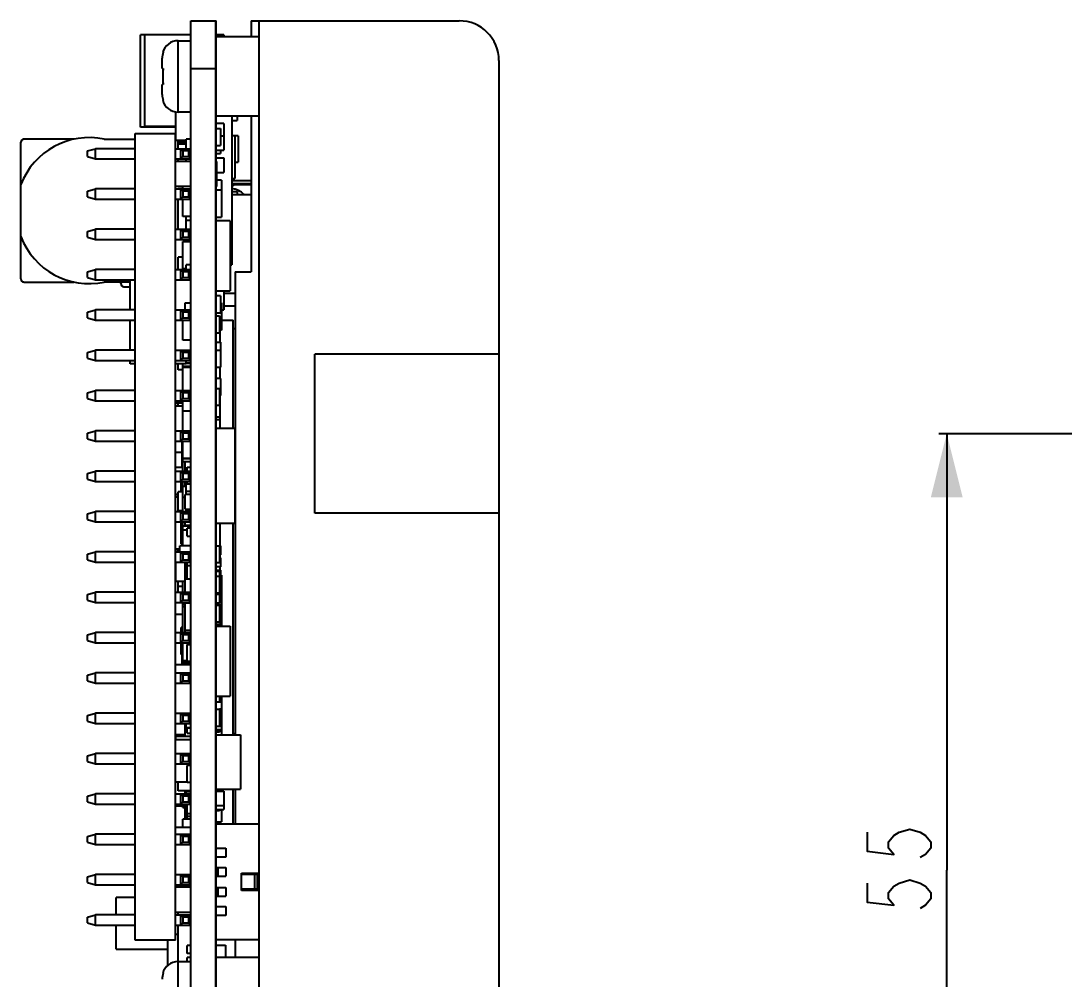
# Model space of a CAD drawing. Header units: millimetres. Extents: x 15 to 418, y 12 to 300.
# Drawn here: x 226.8 to 292.5, y 152.1 to 212.5 of the extents above; entities that cross this region are included whole.
import ezdxf

# ---------------------------------------------------------------- set-up
doc = ezdxf.new("R2010")
doc.units = ezdxf.units.MM
doc.header["$LTSCALE"] = 23.1
doc.layers.get('0').update_dxf_attribs({"linetype": 'CONTINUOUS'})
doc.styles.get("Standard").update_dxf_attribs({"font": 'txt', "width": 0.8})
doc.dimstyles.new('DIMSTYLE_4', dxfattribs={"dimtxt": 4, "dimasz": 4, "dimexe": 0.5, "dimexo": 0.0625, "dimgap": 1, "dimtad": 0, "dimtih": 1, "dimtoh": 1, "dimdsep": 46, "dimtxsty": 'Standard', "dimblk": '_FILLED', "dimblk1": '_FILLED', "dimblk2": '_FILLED', "dimcen": 0.09, "dimadec": 0, "dimazin": 0, "dimtp": 0.2, "dimtm": 0.2, "dimtfac": 1, "dimtofl": 0, "dimtmove": 0, "dimatfit": 3, "dimldrblk": '_FILLED', "dimfxl": 0, "dimtolj": 1, "dimarcsym": 0})

# ---------------------------------------------------------------- blocks, each defined once
blk = doc.blocks.new('_FILLED')
at = {"color": 0, "linetype": 'ByBlock'}
blk.add_solid([(0, 0), (-1, 0.25), (-1, -0.25)], dxfattribs=at)
blk = doc.blocks.new('*D8')
at = {"color": 2, "linetype": 'Continuous', "transparency": 16777216}
for p, q in [((297.428, 186.47), (284.595, 186.47)), ((285.095, 186.47), (285.095, 158.97)), ((285.095, 131.47), (285.095, 158.97)), ((297.428, 131.47), (284.595, 131.47))]:
    blk.add_line(p, q, dxfattribs=at)
at = {"color": 2, "linetype": 'Continuous', "transparency": 16777216, "xscale": 4, "yscale": 4, "zscale": 4}
for p, rotation in [((285.095, 186.47), 90), ((285.095, 131.47), 270)]:
    blk.add_blockref('_FILLED', p, dxfattribs=dict(at, rotation=rotation))

msp = doc.modelspace()

# ---------------------------------------------------------------- linework, layer by layer
at = {"color": 7, "linetype": 'Continuous'}
for p, q in [((237.5, 127.47), (237.5, 212.47)), ((237.5, 212.47), (239.1, 212.47)), ((239.079, 127.47), (239.079, 212.47)), ((239.1, 127.47), (239.1, 212.47)), ((241.3, 212.47), (241.3, 211.47)), ((241.3, 212.47), (254.4, 212.47)), ((241.8, 127.47), (241.8, 212.47)), ((234.34, 205.784), (234.34, 211.584)), ((234.6, 211.584), (234.34, 211.584)), ((234.6, 205.831), (234.6, 211.6)), ((237.5, 211.6), (234.6, 211.6)), ((239.579, 211.586), (239.1, 211.586)), ((239.579, 211.586), (239.579, 211.47)), ((236.7, 206.72), (236.7, 211.22)), ((236.7, 211.22), (237.5, 211.22)), ((241.8, 211.47), (239.1, 211.47)), ((235.732, 210.47), (235.757, 210.47)), ((235.7, 209.47), (235.7, 210.115)), ((256.9, 209.97), (256.9, 129.97)), ((235.7, 209.47), (235.757, 209.47)), ((237.5, 209.47), (239.1, 209.47)), ((235.7, 207.824), (235.7, 208.47)), ((235.757, 208.47), (235.7, 208.47)), ((235.757, 207.47), (235.732, 207.47)), ((236.55, 204.931), (236.55, 206.734)), ((237.5, 206.72), (236.7, 206.72)), ((241.8, 206.47), (239.1, 206.47)), ((240.079, 206.47), (240.079, 197.094)), ((240.429, 206.47), (240.429, 206.201)), ((241.3, 206.47), (241.3, 196.67)), ((236.55, 205.784), (234.34, 205.784)), ((234.6, 205.831), (236.55, 205.831)), ((239.579, 205.998), (239.1, 205.998)), ((239.1, 205.695), (239.379, 205.695)), ((239.379, 205.695), (239.379, 204.625)), ((239.579, 205.998), (239.579, 204.322)), ((240.079, 206.201), (240.429, 206.201)), ((230.146, 205.02), (227, 205.02)), ((232.054, 205.02), (234, 205.02)), ((234, 154.57), (234, 205.37)), ((234, 205.37), (236.54, 205.37)), ((236.54, 154.57), (236.54, 205.37)), ((236.54, 205.02), (236.55, 205.02)), ((237.2, 204.42), (237.2, 205.022)), ((237.5, 205.022), (237.2, 205.022)), ((239.379, 205.236), (239.579, 205.236)), ((240.079, 205.24), (240.278, 205.24)), ((240.278, 205.24), (240.278, 202.54)), ((240.479, 205.223), (240.278, 205.223)), ((240.479, 205.223), (240.479, 203.572)), ((226.8, 196.22), (226.8, 204.82)), ((231, 204.276), (231.5, 204.42)), ((231.5, 203.78), (231.5, 204.42)), ((234, 204.42), (231.5, 204.42)), ((236.54, 204.42), (237.5, 204.42)), ((237.2, 204.931), (236.55, 204.931)), ((236.7, 204.42), (236.7, 204.931)), ((237.2, 204.823), (236.7, 204.823)), ((237.2, 204.696), (236.7, 204.696)), ((236.86, 204.42), (236.86, 203.78)), ((237.004, 204.276), (236.86, 204.42)), ((237.5, 204.42), (237.357, 204.276)), ((239.1, 204.625), (239.379, 204.625)), ((239.1, 204.322), (239.579, 204.322)), ((239.379, 204.322), (239.379, 204.118)), ((231, 203.923), (231, 204.276)), ((231, 203.923), (231.5, 203.78)), ((231.5, 203.78), (234, 203.78)), ((236.54, 203.78), (237.5, 203.78)), ((236.7, 203.62), (236.7, 203.78)), ((236.86, 203.78), (237.004, 203.923)), ((237.004, 204.276), (237.004, 203.923)), ((237.357, 204.276), (237.004, 204.276)), ((237.004, 203.923), (237.357, 203.923)), ((237.2, 203.62), (237.2, 203.78)), ((237.357, 204.276), (237.357, 203.923)), ((237.357, 203.923), (237.5, 203.78)), ((239.1, 204.118), (239.379, 204.118)), ((239.1, 203.839), (239.579, 203.839)), ((239.579, 203.839), (239.579, 202.925)), ((237.5, 203.62), (236.54, 203.62)), ((239.14, 203.62), (239.1, 203.62)), ((239.14, 202.04), (239.14, 203.62)), ((240.278, 203.572), (240.479, 203.572)), ((239.14, 202.925), (239.579, 202.925)), ((239.429, 202.442), (239.14, 202.442)), ((239.429, 202.442), (239.429, 200.105)), ((240.079, 202.54), (240.278, 202.54)), ((241.3, 202.4), (240.079, 202.4)), ((231, 201.736), (231.5, 201.88)), ((231, 201.383), (231, 201.736)), ((231.5, 201.24), (231.5, 201.88)), ((234, 201.88), (231.5, 201.88)), ((237.5, 202.04), (236.54, 202.04)), ((236.54, 201.88), (237.5, 201.88)), ((236.7, 201.88), (236.7, 201.902)), ((236.7, 201.902), (237, 201.902)), ((236.86, 201.88), (236.86, 201.24)), ((237.004, 201.736), (236.86, 201.88)), ((237, 201.871), (237, 202.04)), ((237.004, 201.736), (237.004, 201.383)), ((237.357, 201.736), (237.004, 201.736)), ((237.5, 201.88), (237.357, 201.736)), ((237.357, 201.736), (237.357, 201.383)), ((239.14, 202.04), (239.1, 202.04)), ((239.1, 201.832), (239.429, 201.832)), ((240.201, 202.15), (240.079, 202.027)), ((241.3, 202.15), (240.079, 202.15)), ((240.101, 202.05), (240.079, 202.05)), ((240.079, 201.731), (240.429, 201.731)), ((241.3, 202.2), (240.091, 202.2)), ((240.429, 201.731), (240.429, 201.529)), ((231, 201.383), (231.5, 201.24)), ((231.5, 201.24), (234, 201.24)), ((236.54, 201.24), (237.5, 201.24)), ((236.7, 199.34), (236.7, 201.24)), ((236.86, 201.24), (237.004, 201.383)), ((237, 200.144), (237, 201.24)), ((237.004, 201.383), (237.357, 201.383)), ((237.357, 201.383), (237.5, 201.24)), ((240.079, 201.529), (241.3, 201.529)), ((237.5, 200.144), (237, 200.144)), ((237.2, 199.34), (237.2, 200.144)), ((237.5, 199.892), (237.2, 199.892)), ((239.1, 200.105), (239.429, 200.105)), ((239.978, 199.877), (239.1, 199.877)), ((239.978, 199.877), (239.978, 195.457)), ((231, 199.196), (231.5, 199.34)), ((231, 198.843), (231, 199.196)), ((231.5, 198.7), (231.5, 199.34)), ((234, 199.34), (231.5, 199.34)), ((236.54, 199.34), (237.5, 199.34)), ((236.86, 199.34), (236.86, 198.7)), ((237.004, 199.196), (236.86, 199.34)), ((237.004, 199.196), (237.004, 198.843)), ((237.357, 199.196), (237.004, 199.196)), ((237.5, 199.34), (237.357, 199.196)), ((237.357, 199.196), (237.357, 198.843)), ((231, 198.843), (231.5, 198.7)), ((231.5, 198.7), (234, 198.7)), ((236.54, 198.7), (237.5, 198.7)), ((237.2, 198.683), (236.54, 198.683)), ((236.86, 198.7), (237.004, 198.843)), ((237, 196.8), (237, 198.569)), ((237, 198.569), (237.5, 198.569)), ((237.004, 198.843), (237.357, 198.843)), ((237.2, 198.569), (237.2, 198.7)), ((237.357, 198.843), (237.5, 198.7)), ((236.7, 196.8), (236.7, 197.584)), ((237, 197.584), (236.7, 197.584)), ((237.2, 196.8), (237.2, 197.097)), ((237.5, 197.097), (237.2, 197.097)), ((239.978, 197.094), (240.079, 197.094)), ((231, 196.656), (231.5, 196.8)), ((231, 196.303), (231, 196.656)), ((231.5, 196.16), (231.5, 196.8)), ((234, 196.8), (231.5, 196.8)), ((236.54, 196.8), (237.5, 196.8)), ((236.86, 196.8), (236.86, 196.16)), ((237.004, 196.656), (236.86, 196.8)), ((237.2, 196.842), (237, 196.842)), ((237.004, 196.656), (237.004, 196.303)), ((237.357, 196.656), (237.004, 196.656)), ((237.15, 196.8), (237.15, 196.842)), ((237.5, 196.8), (237.357, 196.656)), ((237.357, 196.656), (237.357, 196.303)), ((240.3, 196.67), (240.3, 167.504)), ((240.3, 196.67), (241.3, 196.67)), ((227, 196.02), (230.146, 196.02)), ((231, 196.303), (231.5, 196.16)), ((231.5, 196.16), (234, 196.16)), ((233.69, 196.02), (232.054, 196.02)), ((233.1, 195.92), (233.1, 196.02)), ((233.1, 195.92), (233.105, 195.889)), ((233.69, 194.26), (233.69, 196.16)), ((236.54, 196.16), (237.5, 196.16)), ((236.86, 196.16), (237.004, 196.303)), ((237.004, 196.303), (237.357, 196.303)), ((237.357, 196.303), (237.5, 196.16)), ((233.3, 195.72), (233.69, 195.72)), ((239.1, 195.457), (239.978, 195.457)), ((239.379, 195.154), (239.1, 195.154)), ((239.379, 195.154), (239.379, 194.083)), ((239.579, 195.457), (239.579, 194.263)), ((239.579, 195.329), (240.3, 195.329)), ((237.15, 194.26), (237.15, 194.72)), ((237.15, 194.72), (237.5, 194.72)), ((239.379, 194.72), (239.429, 194.72)), ((239.429, 194.72), (239.429, 192.993)), ((239.579, 194.524), (240.3, 194.524)), ((231, 194.116), (231.5, 194.26)), ((231, 193.763), (231, 194.116)), ((231.5, 193.62), (231.5, 194.26)), ((234, 194.26), (231.5, 194.26)), ((236.54, 194.26), (237.5, 194.26)), ((236.86, 194.26), (236.86, 193.62)), ((237.004, 194.116), (236.86, 194.26)), ((237.004, 194.116), (237.004, 193.763)), ((237.357, 194.116), (237.004, 194.116)), ((237.5, 194.26), (237.357, 194.116)), ((237.357, 194.116), (237.357, 193.763)), ((239.1, 194.084), (239.379, 194.084)), ((239.1, 194.083), (239.379, 194.083)), ((239.1, 193.885), (239.309, 193.885)), ((239.309, 193.885), (239.309, 192.813)), ((239.429, 194.263), (239.579, 194.263)), ((231, 193.763), (231.5, 193.62)), ((231.5, 193.62), (234, 193.62)), ((233.69, 191.72), (233.69, 193.62)), ((236.54, 193.62), (237.5, 193.62)), ((236.86, 193.62), (237.004, 193.763)), ((237, 192.358), (237, 193.62)), ((237.004, 193.763), (237.357, 193.763)), ((237.357, 193.763), (237.5, 193.62)), ((239.429, 193.62), (240.159, 193.62)), ((240.159, 186.824), (240.159, 193.62)), ((239.1, 192.813), (239.309, 192.813)), ((239.429, 192.993), (239.309, 192.993)), ((239.35, 192.232), (239.35, 192.993)), ((240.159, 193.093), (240.3, 193.093)), ((237.5, 192.358), (237, 192.358)), ((239.1, 192.232), (239.379, 192.232)), ((239.379, 192.232), (239.379, 190.655)), ((231, 191.576), (231.5, 191.72)), ((231, 191.223), (231, 191.576)), ((231, 191.223), (231.5, 191.08)), ((231.5, 191.08), (231.5, 191.72)), ((234, 191.72), (231.5, 191.72)), ((236.54, 191.72), (237.5, 191.72)), ((236.86, 191.72), (236.86, 191.08)), ((237.004, 191.576), (236.86, 191.72)), ((236.86, 191.08), (237.004, 191.223)), ((237.004, 191.576), (237.004, 191.223)), ((237.357, 191.576), (237.004, 191.576)), ((237.004, 191.223), (237.357, 191.223)), ((237.5, 191.72), (237.357, 191.576)), ((237.357, 191.576), (237.357, 191.223)), ((237.357, 191.223), (237.5, 191.08)), ((239.1, 191.725), (239.379, 191.725)), ((245.3, 181.47), (245.3, 191.47)), ((256.9, 191.47), (245.3, 191.47)), ((231.5, 191.08), (234, 191.08)), ((233.69, 190.878), (233.69, 191.08)), ((234, 190.878), (233.69, 190.878)), ((236.54, 191.08), (237.5, 191.08)), ((237.2, 190.878), (236.54, 190.878)), ((236.7, 190.498), (236.7, 190.878)), ((237, 190.498), (236.7, 190.498)), ((237, 189.18), (237, 190.878)), ((237.5, 190.695), (237, 190.695)), ((237, 190.656), (237.5, 190.656)), ((237.2, 190.884), (237.2, 191.08)), ((237.5, 190.908), (237.2, 190.908)), ((237.5, 190.884), (237.2, 190.884)), ((239.1, 190.655), (239.379, 190.655)), ((239.35, 189.947), (239.35, 190.655)), ((239.379, 189.947), (239.1, 189.947)), ((239.379, 189.947), (239.379, 188.876)), ((231, 189.036), (231.5, 189.18)), ((231.5, 188.54), (231.5, 189.18)), ((234, 189.18), (231.5, 189.18)), ((236.54, 189.18), (237.5, 189.18)), ((236.86, 189.18), (236.86, 188.54)), ((237.004, 189.036), (236.86, 189.18)), ((237.5, 189.18), (237.357, 189.036)), ((239.1, 189.313), (239.309, 189.313)), ((239.309, 189.313), (239.309, 188.241)), ((231, 188.683), (231, 189.036)), ((231, 188.683), (231.5, 188.54)), ((231.5, 188.54), (234, 188.54)), ((236.54, 188.54), (237.5, 188.54)), ((236.86, 188.54), (237.004, 188.683)), ((237, 186.64), (237, 188.54)), ((237.004, 189.036), (237.004, 188.683)), ((237.357, 189.036), (237.004, 189.036)), ((237.004, 188.683), (237.357, 188.683)), ((237.357, 189.036), (237.357, 188.683)), ((237.357, 188.683), (237.5, 188.54)), ((239.309, 188.877), (239.379, 188.877)), ((239.309, 188.876), (239.379, 188.876)), ((239.35, 186.824), (239.35, 188.876)), ((236.54, 188.422), (237, 188.422)), ((237, 188.193), (236.54, 188.193)), ((236.7, 188.193), (236.7, 188.422)), ((237, 187.901), (237.5, 187.901)), ((239.309, 188.241), (239.1, 188.241)), ((239.1, 187.532), (239.35, 187.532)), ((239.1, 187.354), (239.35, 187.354)), ((231, 186.496), (231.5, 186.64)), ((231.5, 186), (231.5, 186.64)), ((234, 186.64), (231.5, 186.64)), ((236.54, 186.64), (237.5, 186.64)), ((236.86, 186.64), (236.86, 186)), ((237.004, 186.496), (236.86, 186.64)), ((237.5, 186.64), (237.357, 186.496)), ((239.1, 186.824), (240.278, 186.824)), ((240.278, 186.824), (240.278, 180.824)), ((231, 186.143), (231, 186.496)), ((231, 186.143), (231.5, 186)), ((231.5, 186), (234, 186)), ((236.54, 186), (237.5, 186)), ((236.86, 186), (237.004, 186.143)), ((236.95, 184.301), (236.95, 186)), ((237, 184.904), (237, 186)), ((237.004, 186.496), (237.004, 186.143)), ((237.357, 186.496), (237.004, 186.496)), ((237.004, 186.143), (237.357, 186.143)), ((237.357, 186.496), (237.357, 186.143)), ((237.357, 186.143), (237.5, 186)), ((240.278, 186.493), (240.3, 186.493)), ((240.3, 186.37), (240.278, 186.37)), ((236.54, 185.297), (236.95, 185.297)), ((240.3, 185.57), (240.278, 185.57)), ((237.5, 184.904), (237, 184.904)), ((237, 184.1), (237, 184.891)), ((237.5, 184.891), (237, 184.891)), ((237.5, 184.701), (237, 184.701)), ((237.15, 184.1), (237.15, 184.701)), ((231, 183.956), (231.5, 184.1)), ((231, 183.603), (231, 183.956)), ((231.5, 183.46), (231.5, 184.1)), ((234, 184.1), (231.5, 184.1)), ((236.95, 184.332), (236.54, 184.332)), ((236.54, 184.1), (237.5, 184.1)), ((236.86, 184.1), (236.86, 183.46)), ((237.004, 183.956), (236.86, 184.1)), ((237, 184.301), (236.95, 184.301)), ((237.004, 183.956), (237.004, 183.603)), ((237.357, 183.956), (237.004, 183.956)), ((237.27, 184.1), (237.27, 184.36)), ((237.27, 184.36), (237.5, 184.36)), ((237.5, 184.1), (237.357, 183.956)), ((237.357, 183.956), (237.357, 183.603)), ((231, 183.603), (231.5, 183.46)), ((231.5, 183.46), (234, 183.46)), ((236.54, 183.46), (237.5, 183.46)), ((236.86, 183.46), (237.004, 183.603)), ((236.9, 182.815), (236.9, 183.456)), ((237, 181.551), (237, 183.46)), ((237.004, 183.603), (237.357, 183.603)), ((237.15, 183.228), (237.15, 183.46)), ((237.2, 182.63), (237.2, 183.46)), ((237.27, 183.288), (237.27, 183.46)), ((237.5, 183.288), (237.27, 183.288)), ((237.357, 183.603), (237.5, 183.46)), ((236.55, 182.464), (236.55, 182.655)), ((236.55, 182.655), (236.7, 182.655)), ((236.7, 181.608), (236.7, 182.815)), ((237, 182.815), (236.7, 182.815)), ((237, 183.163), (237.2, 183.163)), ((237.2, 183.228), (237.15, 183.228)), ((237.15, 181.716), (237.15, 182.63)), ((237.5, 182.63), (237.15, 182.63)), ((237.5, 182.835), (237.2, 182.835)), ((236.7, 182.464), (236.54, 182.464)), ((237.15, 182.44), (237, 182.44)), ((231, 181.416), (231.5, 181.56)), ((231, 181.063), (231, 181.416)), ((231.5, 180.92), (231.5, 181.56)), ((234, 181.56), (231.5, 181.56)), ((236.54, 181.56), (237.5, 181.56)), ((237, 181.608), (236.7, 181.608)), ((236.86, 181.56), (236.86, 180.92)), ((237.004, 181.416), (236.86, 181.56)), ((237.004, 181.416), (237.004, 181.063)), ((237.357, 181.416), (237.004, 181.416)), ((237.15, 181.716), (237.5, 181.716)), ((237.15, 181.56), (237.15, 181.614)), ((237.5, 181.614), (237.15, 181.614)), ((237.5, 181.56), (237.357, 181.416)), ((237.357, 181.416), (237.357, 181.063)), ((256.9, 181.47), (245.3, 181.47)), ((231, 181.063), (231.5, 180.92)), ((231.5, 180.92), (234, 180.92)), ((236.54, 180.92), (237.5, 180.92)), ((236.86, 180.92), (237.004, 181.063)), ((236.9, 179.522), (236.9, 180.92)), ((237, 179.398), (237, 180.92)), ((237.5, 180.637), (237, 180.637)), ((237.004, 181.063), (237.357, 181.063)), ((237.15, 180.7), (237.15, 180.92)), ((237.15, 180.7), (237.5, 180.7)), ((237.357, 181.063), (237.5, 180.92)), ((239.1, 180.824), (240.278, 180.824)), ((239.35, 179.405), (239.35, 180.824)), ((240.159, 167.504), (240.159, 180.824)), ((237, 180.408), (237.27, 180.408)), ((237.27, 180.011), (237.27, 180.524)), ((237.5, 180.524), (237.27, 180.524)), ((237.27, 180.011), (237.5, 180.011)), ((236.8, 179.02), (236.8, 179.398)), ((237.5, 179.398), (236.8, 179.398)), ((236.9, 179.522), (237, 179.522)), ((239.1, 179.407), (239.309, 179.407)), ((239.309, 179.407), (239.309, 178.335)), ((239.309, 179.405), (239.379, 179.405)), ((239.379, 179.405), (239.379, 178.845)), ((231, 178.876), (231.5, 179.02)), ((231, 178.523), (231, 178.876)), ((231.5, 178.38), (231.5, 179.02)), ((234, 179.02), (231.5, 179.02)), ((236.54, 179.214), (236.8, 179.214)), ((236.8, 179.049), (236.54, 179.049)), ((236.54, 179.02), (237.5, 179.02)), ((236.7, 179.049), (236.7, 179.214)), ((236.86, 179.02), (236.86, 178.38)), ((237.004, 178.876), (236.86, 179.02)), ((237.004, 178.876), (237.004, 178.523)), ((237.357, 178.876), (237.004, 178.876)), ((237.5, 179.02), (237.357, 178.876)), ((237.357, 178.876), (237.357, 178.523)), ((239.379, 178.845), (239.309, 178.845)), ((239.35, 178.643), (239.35, 178.845)), ((231, 178.523), (231.5, 178.38)), ((231.5, 178.38), (234, 178.38)), ((236.54, 178.38), (237.5, 178.38)), ((236.55, 177.157), (236.55, 178.376)), ((236.86, 178.38), (237.004, 178.523)), ((237.004, 178.523), (237.357, 178.523)), ((237.15, 176.48), (237.15, 178.337)), ((237.27, 178.337), (237.15, 178.337)), ((237.27, 177.321), (237.27, 178.391)), ((237.5, 178.137), (237.27, 178.137)), ((237.357, 178.523), (237.5, 178.38)), ((239.309, 178.335), (239.1, 178.335)), ((239.379, 178.083), (239.1, 178.083)), ((239.309, 178.643), (239.379, 178.643)), ((239.35, 177.881), (239.35, 178.083)), ((239.379, 178.643), (239.379, 178.083)), ((239.1, 177.881), (239.379, 177.881)), ((239.1, 177.857), (239.379, 177.857)), ((239.309, 177.794), (239.1, 177.794)), ((239.1, 177.502), (239.309, 177.502)), ((239.309, 177.794), (239.309, 176.43)), ((239.379, 177.881), (239.379, 177.321)), ((239.379, 177.55), (239.429, 177.55)), ((239.429, 177.423), (239.379, 177.423)), ((239.429, 177.55), (239.429, 174.35)), ((237.15, 177.157), (236.55, 177.157)), ((236.7, 176.48), (236.7, 177.157)), ((236.7, 176.871), (237, 176.871)), ((237, 176.48), (237, 177.157)), ((237.15, 177.321), (237.5, 177.321)), ((239.309, 177.321), (239.379, 177.321)), ((239.309, 177.119), (239.379, 177.119)), ((239.309, 177.095), (239.379, 177.095)), ((239.379, 177.119), (239.379, 176.559)), ((231, 176.336), (231.5, 176.48)), ((231, 175.983), (231, 176.336)), ((231.5, 175.84), (231.5, 176.48)), ((234, 176.48), (231.5, 176.48)), ((236.54, 176.48), (237.5, 176.48)), ((236.86, 176.48), (236.86, 175.84)), ((237.004, 176.336), (236.86, 176.48)), ((237.004, 176.336), (237.004, 175.983)), ((237.357, 176.336), (237.004, 176.336)), ((237.5, 176.48), (237.357, 176.336)), ((237.357, 176.336), (237.357, 175.983)), ((239.309, 176.43), (239.1, 176.43)), ((239.429, 176.407), (239.1, 176.407)), ((239.309, 176.333), (239.1, 176.333)), ((239.309, 176.559), (239.379, 176.559)), ((239.309, 176.509), (239.429, 176.509)), ((239.309, 176.333), (239.309, 175.82)), ((239.309, 176.305), (239.429, 176.305)), ((231, 175.983), (231.5, 175.84)), ((231.5, 175.84), (234, 175.84)), ((236.54, 175.84), (237.5, 175.84)), ((236.86, 175.84), (237.004, 175.983)), ((237, 173.94), (237, 175.84)), ((237.15, 175.76), (237, 175.76)), ((237.15, 175.721), (237, 175.721)), ((237, 175.582), (237.15, 175.582)), ((237.004, 175.983), (237.357, 175.983)), ((237.15, 173.94), (237.15, 175.84)), ((237.5, 175.797), (237.15, 175.797)), ((237.357, 175.983), (237.5, 175.84)), ((239.1, 175.82), (239.309, 175.82)), ((239.1, 175.724), (239.309, 175.724)), ((239.1, 175.66), (239.309, 175.66)), ((239.309, 175.724), (239.309, 174.588)), ((239.309, 175.723), (239.379, 175.723)), ((239.379, 175.723), (239.379, 174.653)), ((237, 175.087), (236.54, 175.087)), ((236.9, 173.94), (236.9, 174.26)), ((237, 174.26), (236.9, 174.26)), ((237.5, 174.07), (237.15, 174.07)), ((239.309, 174.588), (239.1, 174.588)), ((239.1, 174.477), (239.429, 174.477)), ((239.1, 174.35), (239.978, 174.35)), ((239.309, 174.653), (239.379, 174.653)), ((239.309, 174.578), (239.429, 174.578)), ((239.978, 174.35), (239.978, 169.93)), ((231, 173.796), (231.5, 173.94)), ((231, 173.443), (231, 173.796)), ((231, 173.443), (231.5, 173.3)), ((231.5, 173.3), (231.5, 173.94)), ((234, 173.94), (231.5, 173.94)), ((236.54, 173.94), (237.5, 173.94)), ((236.86, 173.94), (236.86, 173.3)), ((237.004, 173.796), (236.86, 173.94)), ((236.86, 173.3), (237.004, 173.443)), ((237.004, 173.796), (237.004, 173.443)), ((237.357, 173.796), (237.004, 173.796)), ((237.004, 173.443), (237.357, 173.443)), ((237.5, 173.94), (237.357, 173.796)), ((237.357, 173.796), (237.357, 173.443)), ((237.357, 173.443), (237.5, 173.3)), ((231.5, 173.3), (234, 173.3)), ((236.54, 173.3), (237.5, 173.3)), ((236.9, 172.56), (236.9, 173.3)), ((237, 171.912), (237, 173.3)), ((237.27, 171.912), (237.27, 173.184)), ((237.27, 173.184), (237.5, 173.184)), ((237, 172.56), (236.9, 172.56)), ((236.95, 171.912), (236.95, 172.56)), ((237.27, 172.165), (237, 172.165)), ((237.5, 172.112), (237.27, 172.112)), ((237.5, 171.912), (236.54, 171.912)), ((237.27, 172.077), (237, 172.077)), ((237.27, 171.95), (237, 171.95)), ((237.5, 172.015), (237.27, 172.015)), ((231, 171.256), (231.5, 171.4)), ((231, 170.903), (231, 171.256)), ((231, 170.903), (231.5, 170.76)), ((231.5, 170.76), (231.5, 171.4)), ((234, 171.4), (231.5, 171.4)), ((236.54, 171.4), (237.5, 171.4)), ((236.86, 171.4), (236.86, 170.76)), ((237.004, 171.256), (236.86, 171.4)), ((236.86, 170.76), (237.004, 170.903)), ((237.004, 171.256), (237.004, 170.903)), ((237.357, 171.256), (237.004, 171.256)), ((237.004, 170.903), (237.357, 170.903)), ((237.5, 171.4), (237.357, 171.256)), ((237.357, 171.256), (237.357, 170.903)), ((237.357, 170.903), (237.5, 170.76)), ((231.5, 170.76), (234, 170.76)), ((236.54, 170.76), (237.5, 170.76)), ((239.1, 169.93), (239.978, 169.93)), ((239.1, 169.574), (239.429, 169.574)), ((239.309, 169.93), (239.309, 169.574)), ((239.429, 169.93), (239.429, 167.504)), ((231, 168.716), (231.5, 168.86)), ((231.5, 168.22), (231.5, 168.86)), ((234, 168.86), (231.5, 168.86)), ((236.54, 168.86), (237.5, 168.86)), ((236.86, 168.86), (236.86, 168.22)), ((237.004, 168.716), (236.86, 168.86)), ((237.5, 168.86), (237.357, 168.716)), ((239.1, 169.12), (239.309, 169.12)), ((239.309, 169.12), (239.309, 168.048)), ((239.379, 169.119), (239.309, 169.119)), ((239.379, 169.119), (239.379, 168.048)), ((231, 168.363), (231, 168.716)), ((231, 168.363), (231.5, 168.22)), ((231.5, 168.22), (234, 168.22)), ((236.54, 168.22), (237.5, 168.22)), ((236.86, 168.22), (237.004, 168.363)), ((237.004, 168.716), (237.004, 168.363)), ((237.357, 168.716), (237.004, 168.716)), ((237.004, 168.363), (237.357, 168.363)), ((237.15, 167.415), (237.15, 168.22)), ((237.2, 167.923), (237.2, 168.22)), ((237.357, 168.716), (237.357, 168.363)), ((237.357, 168.363), (237.5, 168.22)), ((236.55, 167.517), (237.15, 167.517)), ((237.5, 167.946), (237.2, 167.946)), ((237.5, 167.923), (237.2, 167.923)), ((237.27, 167.603), (237.27, 167.923)), ((237.27, 167.603), (237.5, 167.603)), ((239.1, 168.048), (239.379, 168.048)), ((239.1, 167.847), (239.429, 167.847)), ((239.1, 167.794), (239.309, 167.794)), ((239.309, 167.667), (239.1, 167.667)), ((239.1, 167.504), (240.628, 167.504)), ((239.309, 168.049), (239.379, 168.049)), ((239.309, 167.847), (239.309, 167.667)), ((240.3, 167.57), (240.159, 167.57)), ((240.628, 167.504), (240.628, 164.075)), ((237.5, 167.191), (236.54, 167.191)), ((237.15, 167.466), (236.55, 167.466)), ((236.55, 167.191), (236.55, 167.415)), ((236.55, 167.415), (237.5, 167.415)), ((231, 166.176), (231.5, 166.32)), ((231.5, 165.68), (231.5, 166.32)), ((234, 166.32), (231.5, 166.32)), ((236.54, 166.32), (237.5, 166.32)), ((236.86, 166.32), (236.86, 165.68)), ((237.004, 166.176), (236.86, 166.32)), ((237.5, 166.32), (237.357, 166.176)), ((231, 165.823), (231, 166.176)), ((231, 165.823), (231.5, 165.68)), ((231.5, 165.68), (234, 165.68)), ((236.54, 165.68), (237.5, 165.68)), ((236.86, 165.68), (237.004, 165.823)), ((237.004, 166.176), (237.004, 165.823)), ((237.357, 166.176), (237.004, 166.176)), ((237.004, 165.823), (237.357, 165.823)), ((237.5, 165.564), (237.27, 165.564)), ((237.27, 164.492), (237.27, 165.564)), ((237.357, 166.176), (237.357, 165.823)), ((237.357, 165.823), (237.5, 165.68)), ((236.54, 164.541), (237.27, 164.541)), ((236.7, 163.967), (236.7, 164.541)), ((237.5, 164.492), (237.27, 164.492)), ((231, 163.636), (231.5, 163.78)), ((231, 163.283), (231, 163.636)), ((231.5, 163.14), (231.5, 163.78)), ((234, 163.78), (231.5, 163.78)), ((236.54, 163.78), (237.5, 163.78)), ((237.5, 163.967), (236.7, 163.967)), ((237.004, 163.636), (236.86, 163.78)), ((236.86, 163.78), (236.86, 163.14)), ((237.357, 163.636), (237.004, 163.636)), ((237.004, 163.636), (237.004, 163.283)), ((237.15, 163.78), (237.15, 163.967)), ((237.5, 163.911), (237.2, 163.911)), ((237.2, 163.78), (237.2, 163.911)), ((237.27, 163.911), (237.27, 163.967)), ((237.5, 163.78), (237.357, 163.636)), ((237.357, 163.636), (237.357, 163.283)), ((239.1, 164.075), (240.628, 164.075)), ((239.1, 163.961), (239.579, 163.961)), ((239.429, 164.075), (239.429, 163.961)), ((239.579, 163.961), (239.579, 162.793)), ((240.159, 161.87), (240.159, 164.075)), ((240.3, 164.075), (240.3, 161.87)), ((231, 163.283), (231.5, 163.14)), ((231.5, 163.14), (234, 163.14)), ((236.54, 163.14), (237.5, 163.14)), ((237.15, 163.02), (236.54, 163.02)), ((236.86, 163.14), (237.004, 163.283)), ((237, 162.92), (237, 163.02)), ((237, 162.92), (237.15, 162.92)), ((237.004, 163.283), (237.357, 163.283)), ((237.15, 162.183), (237.15, 163.14)), ((237.27, 162.183), (237.27, 163.14)), ((237.357, 163.283), (237.5, 163.14)), ((239.1, 163.047), (239.579, 163.047)), ((237.27, 162.843), (237.15, 162.843)), ((237.5, 162.536), (237.27, 162.536)), ((237.27, 162.389), (237.5, 162.389)), ((239.1, 162.793), (239.579, 162.793)), ((239.309, 162.714), (239.1, 162.714)), ((239.309, 162.793), (239.309, 162.714)), ((239.429, 162.793), (239.429, 162.031)), ((236.54, 161.694), (237.5, 161.694)), ((237.5, 162.183), (237, 162.183)), ((237, 161.694), (237, 162.183)), ((239.1, 162.031), (239.429, 162.031)), ((241.8, 161.87), (239.1, 161.87)), ((239.309, 162.031), (239.309, 161.87)), ((239.35, 161.87), (239.35, 162.031)), ((231, 161.096), (231.5, 161.24)), ((231, 160.743), (231, 161.096)), ((234, 161.24), (231.5, 161.24)), ((231.5, 160.6), (231.5, 161.24)), ((236.54, 161.24), (237.5, 161.24)), ((237.004, 161.096), (236.86, 161.24)), ((236.86, 161.24), (236.86, 160.6)), ((237.357, 161.096), (237.004, 161.096)), ((237.004, 161.096), (237.004, 160.743)), ((237.5, 161.24), (237.357, 161.096)), ((237.357, 161.096), (237.357, 160.743)), ((231, 160.743), (231.5, 160.6)), ((231.5, 160.6), (234, 160.6)), ((236.54, 160.6), (237.5, 160.6)), ((236.86, 160.6), (237.004, 160.743)), ((237.004, 160.743), (237.357, 160.743)), ((237.357, 160.743), (237.5, 160.6)), ((239.1, 160.37), (239.7, 160.37)), ((239.7, 160.37), (239.7, 159.795)), ((239.7, 159.795), (239.1, 159.795)), ((239.1, 159.145), (239.7, 159.145)), ((239.1, 159.03), (239.2, 159.03)), ((239.2, 159.145), (239.2, 158.595)), ((239.7, 159.145), (239.7, 158.595)), ((231, 158.556), (231.5, 158.7)), ((231, 158.203), (231, 158.556)), ((234, 158.7), (231.5, 158.7)), ((231.5, 158.06), (231.5, 158.7)), ((236.54, 158.7), (237.5, 158.7)), ((237.004, 158.556), (236.86, 158.7)), ((236.86, 158.7), (236.86, 158.06)), ((237.357, 158.556), (237.004, 158.556)), ((237.004, 158.556), (237.004, 158.203)), ((237.5, 158.7), (237.357, 158.556)), ((237.357, 158.556), (237.357, 158.203)), ((239.1, 158.71), (239.2, 158.71)), ((239.1, 158.595), (239.7, 158.595)), ((240.7, 158.795), (241.8, 158.795)), ((240.7, 157.695), (240.7, 158.795)), ((241.8, 158.71), (240.7, 158.71)), ((241.5, 158.71), (241.5, 157.78)), ((241.7, 157.78), (241.7, 158.71)), ((231, 158.203), (231.5, 158.06)), ((231.5, 158.06), (234, 158.06)), ((236.54, 158.06), (237.5, 158.06)), ((237.5, 157.9), (236.54, 157.9)), ((236.86, 158.06), (237.004, 158.203)), ((237.004, 158.203), (237.357, 158.203)), ((237.357, 158.203), (237.5, 158.06)), ((239.1, 157.895), (239.7, 157.895)), ((239.1, 157.78), (239.2, 157.78)), ((239.14, 157.78), (239.14, 157.895)), ((239.2, 157.895), (239.2, 157.345)), ((239.7, 157.895), (239.7, 157.345)), ((241.8, 157.78), (240.7, 157.78)), ((241.8, 157.695), (240.7, 157.695)), ((234, 157.255), (232.8, 157.255)), ((232.8, 156.16), (232.8, 157.255)), ((239.1, 157.46), (239.2, 157.46)), ((239.1, 157.345), (239.7, 157.345)), ((239.14, 157.345), (239.14, 157.46)), ((239.1, 156.695), (239.7, 156.695)), ((239.7, 156.695), (239.7, 156.12)), ((231, 156.016), (231.5, 156.16)), ((231, 155.663), (231, 156.016)), ((234, 156.16), (231.5, 156.16)), ((231.5, 155.52), (231.5, 156.16)), ((237.5, 156.32), (236.54, 156.32)), ((236.54, 156.16), (237.5, 156.16)), ((236.7, 156.16), (236.7, 156.32)), ((237.004, 156.016), (236.86, 156.16)), ((236.86, 156.16), (236.86, 155.52)), ((237.357, 156.016), (237.004, 156.016)), ((237.004, 156.016), (237.004, 155.663)), ((237.5, 156.16), (237.357, 156.016)), ((237.357, 156.016), (237.357, 155.663)), ((239.7, 156.12), (239.1, 156.12)), ((231, 155.663), (231.5, 155.52)), ((231.5, 155.52), (234, 155.52)), ((232.8, 154.005), (232.8, 155.52)), ((236.54, 155.52), (237.5, 155.52)), ((236.7, 148.382), (236.7, 155.52)), ((236.86, 155.52), (237.004, 155.663)), ((237.004, 155.663), (237.357, 155.663)), ((237.357, 155.663), (237.5, 155.52)), ((236.54, 154.57), (234, 154.57)), ((236.05, 152.975), (236.05, 154.57)), ((236.7, 154.919), (236.54, 154.919)), ((239.1, 154.62), (241.8, 154.62)), ((240.3, 154.62), (240.3, 153.47)), ((232.8, 154.005), (236.05, 154.005)), ((237.5, 154.235), (237.27, 154.235)), ((237.27, 153.722), (237.27, 154.235)), ((237.5, 153.722), (237.27, 153.722)), ((239.1, 154.264), (239.678, 154.264)), ((239.678, 154.264), (239.678, 153.47)), ((236.7, 153.22), (237.5, 153.22)), ((237.5, 153.473), (237.27, 153.473)), ((237.27, 153.22), (237.27, 153.473)), ((241.8, 153.47), (239.1, 153.47)), ((235.732, 152.47), (235.757, 152.47))]:
    msp.add_line(p, q, dxfattribs=at)
at = {"color": 2, "linetype": 'Continuous'}
for points in [[(280.095, 161.37), (280.095, 160.17), (281.761, 159.97), (281.428, 160.37), (281.428, 160.77), (281.761, 161.17), (282.095, 161.37), (282.761, 161.57), (283.428, 161.37), (283.761, 161.17), (284.095, 160.77), (284.095, 160.37), (283.761, 159.97), (283.428, 159.77)], [(280.095, 158.17), (280.095, 156.97), (281.761, 156.77), (281.428, 157.17), (281.428, 157.57), (281.761, 157.97), (282.095, 158.17), (282.761, 158.37), (283.428, 158.17), (283.761, 157.97), (284.095, 157.57), (284.095, 157.17), (283.761, 156.77), (283.428, 156.57)]]:
    msp.add_lwpolyline(points, dxfattribs=at)
at = {"color": 7, "linetype": 'Continuous'}
for centre, radius, start, end in [((254.4, 209.97), 2.5, 0, 90), ((236.7, 210.22), 1, 90, 165.52249), ((236.7, 207.72), 1, 194.47751, 270), ((231.1, 200.52), 4.6, 78.03137, 159.19335), ((227, 204.82), 0.2, 89.98575, 180.01425), ((227.001, 204.819), 0.201, 140.33752, 146.58655), ((227.001, 204.819), 0.201, 123.41332, 129.66238), ((227.001, 204.819), 0.201, 112.1057, 123.41022), ((226.999, 204.822), 0.197, 106.64771, 112.08662), ((231.086, 200.426), 4.695, 78.09679, 78.80675), ((226.997, 204.821), 0.197, 157.91343, 163.35214), ((227.001, 204.819), 0.201, 146.58965, 157.89435), ((231.187, 200.481), 4.695, 158.45845, 159.12796), ((239.9, 200.52), 1.4, 46.22969, 82.64728), ((239.903, 200.528), 1.392, 67.45865, 82.7036), ((239.9, 200.519), 1.401, 66.16833, 67.48185), ((231.187, 200.558), 4.695, 200.87207, 201.53235), ((231.1, 200.52), 4.6, 200.80665, 281.96865), ((227, 196.22), 0.2, 179.98575, 270.01425), ((227.01, 196.227), 0.212, 214.57435, 218.9537), ((226.998, 196.218), 0.197, 218.96367, 230.74244), ((227.005, 196.226), 0.208, 230.81423, 236.38104), ((231.086, 200.613), 4.694, 281.22271, 281.90306), ((233.3, 195.92), 0.2, 179.98463, 270.01537), ((236.7, 152.22), 1, 90, 165.52249)]:
    msp.add_arc(centre, radius, start, end, dxfattribs=at)
at = {"color": 6, "linetype": 'Continuous'}
msp.add_arc((227.002, 196.22), 0.202, 181.99419, 197.89384, dxfattribs=at)
at = {"color": 7, "linetype": 'Continuous'}
for points, knots in [([(235.757, 210.47), (235.738, 210.413), (235.709, 210.296), (235.7, 210.175), (235.7, 210.115)], [0, 0, 0, 0, 0.499973, 1, 1, 1, 1]), ([(235.757, 209.47), (235.747, 209.387), (235.735, 209.22), (235.73, 208.97), (235.735, 208.719), (235.747, 208.553), (235.757, 208.47)], [0, 0, 0, 0, 0.25, 0.500001, 0.75, 1, 1, 1, 1]), ([(235.7, 207.824), (235.7, 207.764), (235.709, 207.644), (235.738, 207.527), (235.757, 207.47)], [0, 0, 0, 0, 0.500026, 1, 1, 1, 1]), ([(233.115, 195.845), (233.118, 195.835), (233.126, 195.814), (233.141, 195.797), (233.148, 195.79)], [0, 0, 0, 0, 0.501866, 1, 1, 1, 1]), ([(233.148, 195.79), (233.154, 195.785), (233.165, 195.775), (233.176, 195.764), (233.181, 195.759)], [0, 0, 0, 0, 0.501553, 1, 1, 1, 1]), ([(233.181, 195.759), (233.189, 195.753), (233.207, 195.74), (233.237, 195.729), (233.268, 195.723), (233.29, 195.721), (233.3, 195.72)], [0, 0, 0, 0, 0.248532, 0.499344, 0.749578, 1, 1, 1, 1]), ([(235.757, 152.47), (235.738, 152.413), (235.709, 152.295), (235.7, 152.175), (235.7, 152.115)], [0, 0, 0, 0, 0.499973, 1, 1, 1, 1])]:
    msp.add_open_spline(points, degree=3, knots=knots, dxfattribs=at)
for points in [[(227, 205.02), (226.981, 205.02), (226.961, 205.017), (226.943, 205.011)], [(226.809, 204.877), (226.803, 204.859), (226.8, 204.839), (226.8, 204.82)], [(226.8, 196.22), (226.803, 196.197), (226.805, 196.173), (226.813, 196.151)], [(226.813, 196.151), (226.818, 196.135), (226.826, 196.12), (226.835, 196.107)], [(226.89, 196.053), (226.904, 196.044), (226.92, 196.035), (226.937, 196.03)], [(226.937, 196.03), (226.957, 196.024), (226.979, 196.022), (227, 196.02)], [(233.105, 195.889), (233.107, 195.874), (233.11, 195.859), (233.115, 195.845)]]:
    msp.add_open_spline(points, degree=3, dxfattribs=at)

# ---------------------------------------------------------------- dimensions: what is measured, and where the dimension line sits
at = {"color": 2, "linetype": 'Continuous'}
dim = msp.add_linear_dim(base=(285.095, 131.47), p1=(297.491, 186.47), p2=(297.491, 131.47), angle=270, dimstyle='DIMSTYLE_4', override={"dimtad": 1, "dimtih": 0, "dimtoh": 0}, dxfattribs=at)
dim.commit()
dim.dimension.update_dxf_attribs({"geometry": '*D8', "text_midpoint": (285.095, 155.77), "dimtype": 160})

doc.saveas('drawing.dxf')
